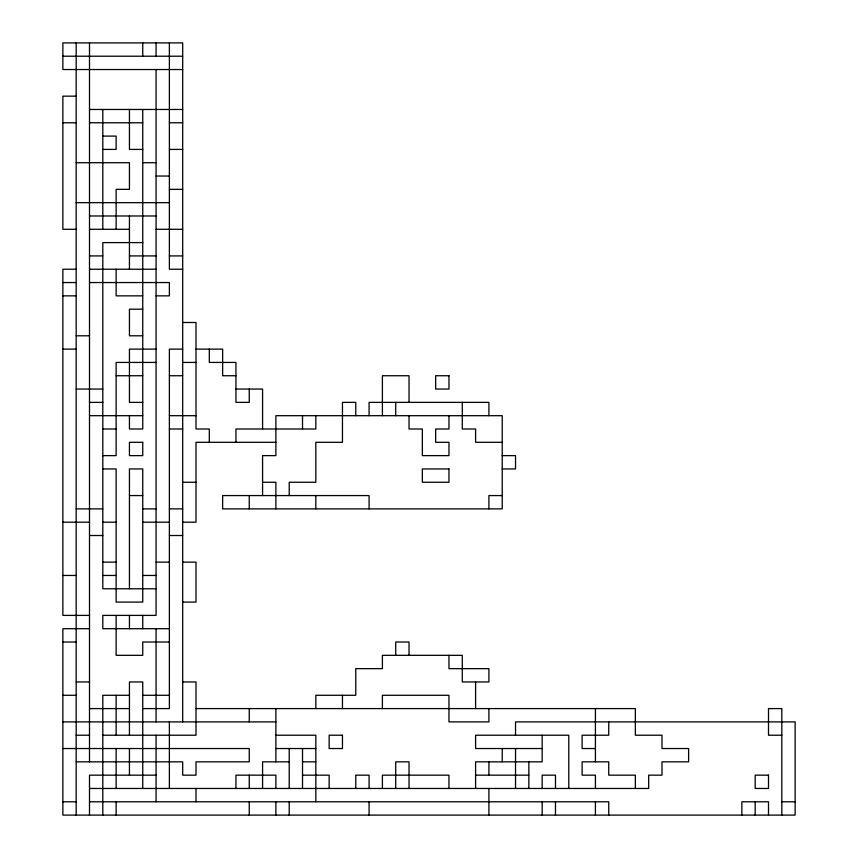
<?xml version="1.0" encoding="UTF-8"?>
<svg xmlns="http://www.w3.org/2000/svg" width="858" height="858" viewBox="0 0 858 858"><rect width="100%" height="100%" fill="white"/><g stroke="black" fill="none" stroke-linecap="round" stroke-linejoin="round"><path stroke-width="1.29" d="M62.87 56.21L182.69 56.21M182.69 69.53L62.87 69.53L62.87 42.9L182.69 42.9L182.69 721.9M76.18 96.16L62.87 96.16L62.87 229.29L76.18 229.29M89.5 109.47L182.69 109.47M62.87 122.78L76.18 122.78M89.5 122.78L142.75 122.78M169.38 122.78L182.69 122.78M102.81 136.1L116.13 136.1L116.13 149.41L102.81 149.41M142.75 149.41L129.44 149.41L129.44 109.47M169.38 149.41L182.69 149.41M76.18 162.72L129.44 162.72L129.44 189.35L116.13 189.35L116.13 229.29M142.75 162.72L156.07 162.72M156.07 176.04L169.38 176.04M169.38 189.35L182.69 189.35M76.18 202.67L169.38 202.67M89.5 215.98L156.07 215.98M89.5 229.29L129.44 229.29M156.07 229.29L182.69 229.29M142.75 242.61L102.81 242.61L102.81 588.77L156.07 588.77M89.5 255.92L102.81 255.92M129.44 255.92L156.07 255.92M169.38 255.92L182.69 255.92M76.18 269.23L62.87 269.23L62.87 615.39L89.5 615.39M89.5 269.23L156.07 269.23M182.69 269.23L169.38 269.23L169.38 42.9M62.87 282.55L76.18 282.55M89.5 282.55L169.38 282.55L169.38 295.86L156.07 295.86M62.87 295.86L76.18 295.86M142.75 295.86L116.13 295.86L116.13 269.23M142.75 309.18L129.44 309.18L129.44 335.8L142.75 335.8M182.69 322.49L196.01 322.49L196.01 429L209.32 429L209.32 442.31M76.18 335.8L89.5 335.8M62.87 349.12L76.18 349.12M156.07 349.12L129.44 349.12L129.44 402.37L142.75 402.37M182.69 349.12L169.38 349.12L169.38 708.59L142.75 708.59M196.01 349.12L222.64 349.12L222.64 375.74L235.95 375.74M156.07 362.43L116.13 362.43L116.13 455.63L102.81 455.63M182.69 362.43L196.01 362.43M116.13 375.74L142.75 375.74M169.38 375.74L182.69 375.74M76.18 389.06L102.81 389.06M235.95 389.06L262.58 389.06L262.58 429M89.5 402.37L102.81 402.37M89.5 415.69L142.75 415.69M169.38 415.69L196.01 415.69M102.81 429L116.13 429M169.38 429L182.69 429M275.89 442.31L196.01 442.31L196.01 522.2L182.69 522.2M502.23 442.31L475.6 442.31L475.6 429L462.28 429L462.28 402.37M502.23 455.63L515.54 455.63L515.54 468.94L502.23 468.94M102.81 468.94L116.13 468.94L116.13 602.08L142.75 602.08L142.75 468.94L129.44 468.94L129.44 588.77M182.69 482.26L196.01 482.26M262.58 482.26L275.89 482.26L275.89 508.88M129.44 495.57L142.75 495.57M502.23 495.57L488.91 495.57L488.91 508.88M76.18 508.88L102.81 508.88M142.75 508.88L156.07 508.88M169.38 508.88L182.69 508.88M62.87 522.2L89.5 522.2M102.81 522.2L116.13 522.2M142.75 522.2L169.38 522.2M89.5 535.51L102.81 535.51M169.38 535.51L182.69 535.51M102.81 562.14L116.13 562.14M156.07 562.14L169.38 562.14M182.69 562.14L196.01 562.14L196.01 602.08L182.69 602.08M62.87 575.45L76.18 575.45M102.81 575.45L116.13 575.45M142.75 575.45L156.07 575.45M89.5 628.71L62.87 628.71L62.87 815.1L795.13 815.1L795.13 721.9L515.54 721.9L515.54 735.22M169.38 628.71L102.81 628.71L102.81 615.39L156.07 615.39L156.07 69.53M62.87 642.02L76.18 642.02M169.38 642.02L142.75 642.02L142.75 655.33L116.13 655.33L116.13 615.39M76.18 681.96L89.5 681.96M182.69 681.96L196.01 681.96L196.01 735.22L102.81 735.22M62.87 695.28L76.18 695.28M129.44 695.28L102.81 695.28L102.81 815.1M142.75 695.28L169.38 695.28M89.5 708.59L129.44 708.59M196.01 708.59L635.36 708.59L635.36 735.22L661.99 735.22L661.99 748.53L688.62 748.53L688.62 761.84L661.99 761.84L661.99 775.16L648.68 775.16L648.68 788.47L89.5 788.47M62.87 721.9L275.89 721.9M76.18 735.22L89.5 735.22M275.89 735.22L315.83 735.22L315.83 801.79M781.82 735.22L768.5 735.22L768.5 708.59L781.82 708.59L781.82 815.1M62.87 748.53L249.26 748.53L249.26 761.84L196.01 761.84L196.01 775.16L182.69 775.16L182.69 761.84L76.18 761.84M275.89 748.53L315.83 748.53M542.17 748.53L475.6 748.53L475.6 735.22L568.79 735.22L568.79 788.47M595.42 748.53L582.11 748.53L582.11 735.22L608.74 735.22L608.74 721.9M289.21 761.84L262.58 761.84L262.58 788.47M302.52 761.84L315.83 761.84M156.07 775.16L89.5 775.16L89.5 815.1M302.52 775.16L329.15 775.16L329.15 788.47M475.6 775.16L528.85 775.16M62.87 801.79L76.18 801.79M89.5 801.79L608.74 801.79L608.74 815.1M781.82 801.79L795.13 801.79M768.5 815.1L768.5 801.79L741.87 801.79L741.87 815.1M755.19 801.79L755.19 815.1M635.36 788.47L635.36 775.16L608.74 775.16L608.74 761.84L582.11 761.84L582.11 775.16L595.42 775.16L595.42 788.47M595.42 708.59L595.42 761.84M595.42 801.79L595.42 815.1M555.48 788.47L555.48 775.16L542.17 775.16L542.17 788.47M555.48 801.79L555.48 815.1M542.17 735.22L542.17 761.84L475.6 761.84L475.6 788.47M542.17 801.79L542.17 815.1M528.85 761.84L528.85 788.47M515.54 748.53L515.54 788.47M502.23 748.53L502.23 761.84M488.91 415.69L488.91 402.37L369.09 402.37L369.09 415.69M488.91 708.59L488.91 721.9L448.97 721.9L448.97 695.28L382.4 695.28L382.4 708.59M488.91 761.84L488.91 775.16M488.91 788.47L488.91 815.1M475.6 681.96L475.6 708.59M448.97 415.69L448.97 429L435.66 429L435.66 442.31L448.97 442.31L448.97 455.63L422.34 455.63L422.34 429L409.03 429L409.03 415.69M448.97 655.33L448.97 668.65L488.91 668.65L488.91 681.96L462.28 681.96L462.28 655.33L382.4 655.33L382.4 668.65L355.77 668.65L355.77 695.28L315.83 695.28L315.83 708.59M448.97 788.47L448.97 775.16L382.4 775.16L382.4 788.47M409.03 402.37L409.03 375.74L382.4 375.74L382.4 415.69M409.03 655.33L409.03 642.02L395.72 642.02L395.72 655.33M409.03 788.47L409.03 761.84L395.72 761.84L395.72 788.47M395.72 402.37L395.72 415.69M369.09 508.88L369.09 495.57L222.64 495.57L222.64 508.88L502.23 508.88L502.23 415.69L275.89 415.69L275.89 455.63L262.58 455.63L262.58 495.57M369.09 788.47L369.09 775.16L355.77 775.16L355.77 788.47M369.09 801.79L369.09 815.1M355.77 415.69L355.77 402.37L342.46 402.37L342.46 442.31L315.83 442.31L315.83 482.26L289.21 482.26L289.21 495.57M342.46 695.28L342.46 708.59M315.83 415.69L315.83 429L235.95 429L235.95 442.31M315.83 495.57L315.83 508.88M302.52 415.69L302.52 429M302.52 748.53L302.52 788.47M289.21 748.53L289.21 788.47M289.21 801.79L289.21 815.1M275.89 708.59L275.89 761.84M275.89 788.47L275.89 775.16L235.95 775.16L235.95 788.47M275.89 801.79L275.89 815.1M249.26 389.06L249.26 402.37L235.95 402.37L235.95 362.43L209.32 362.43L209.32 349.12M249.26 495.57L249.26 508.88M249.26 708.59L249.26 721.9M249.26 775.16L249.26 788.47M249.26 801.79L249.26 815.1M196.01 788.47L196.01 801.79M169.38 721.9L169.38 788.47M156.07 42.9L156.07 56.21M156.07 628.71L156.07 721.9M156.07 735.22L156.07 801.79M142.75 42.9L142.75 56.21M142.75 109.47L142.75 429L129.44 429L129.44 415.69M142.75 615.39L142.75 628.71M142.75 788.47L142.75 681.96L129.44 681.96L129.44 735.22M129.44 215.98L129.44 269.23M129.44 615.39L129.44 628.71M129.44 748.53L129.44 775.16M116.13 695.28L116.13 735.22M116.13 748.53L116.13 788.47M116.13 801.79L116.13 815.1M102.81 109.47L102.81 229.29M89.5 42.9L89.5 761.84M76.18 42.9L76.18 815.1M448.97 375.74L435.66 375.74L435.66 389.06L448.97 389.06L448.97 375.74M142.75 442.31L129.44 442.31L129.44 455.63L142.75 455.63L142.75 442.31M448.97 468.94L422.34 468.94L422.34 482.26L448.97 482.26L448.97 468.94M342.46 735.22L329.15 735.22L329.15 748.53L342.46 748.53L342.46 735.22M768.5 775.16L755.19 775.16L755.19 788.47L768.5 788.47L768.5 775.16"/></g></svg>
